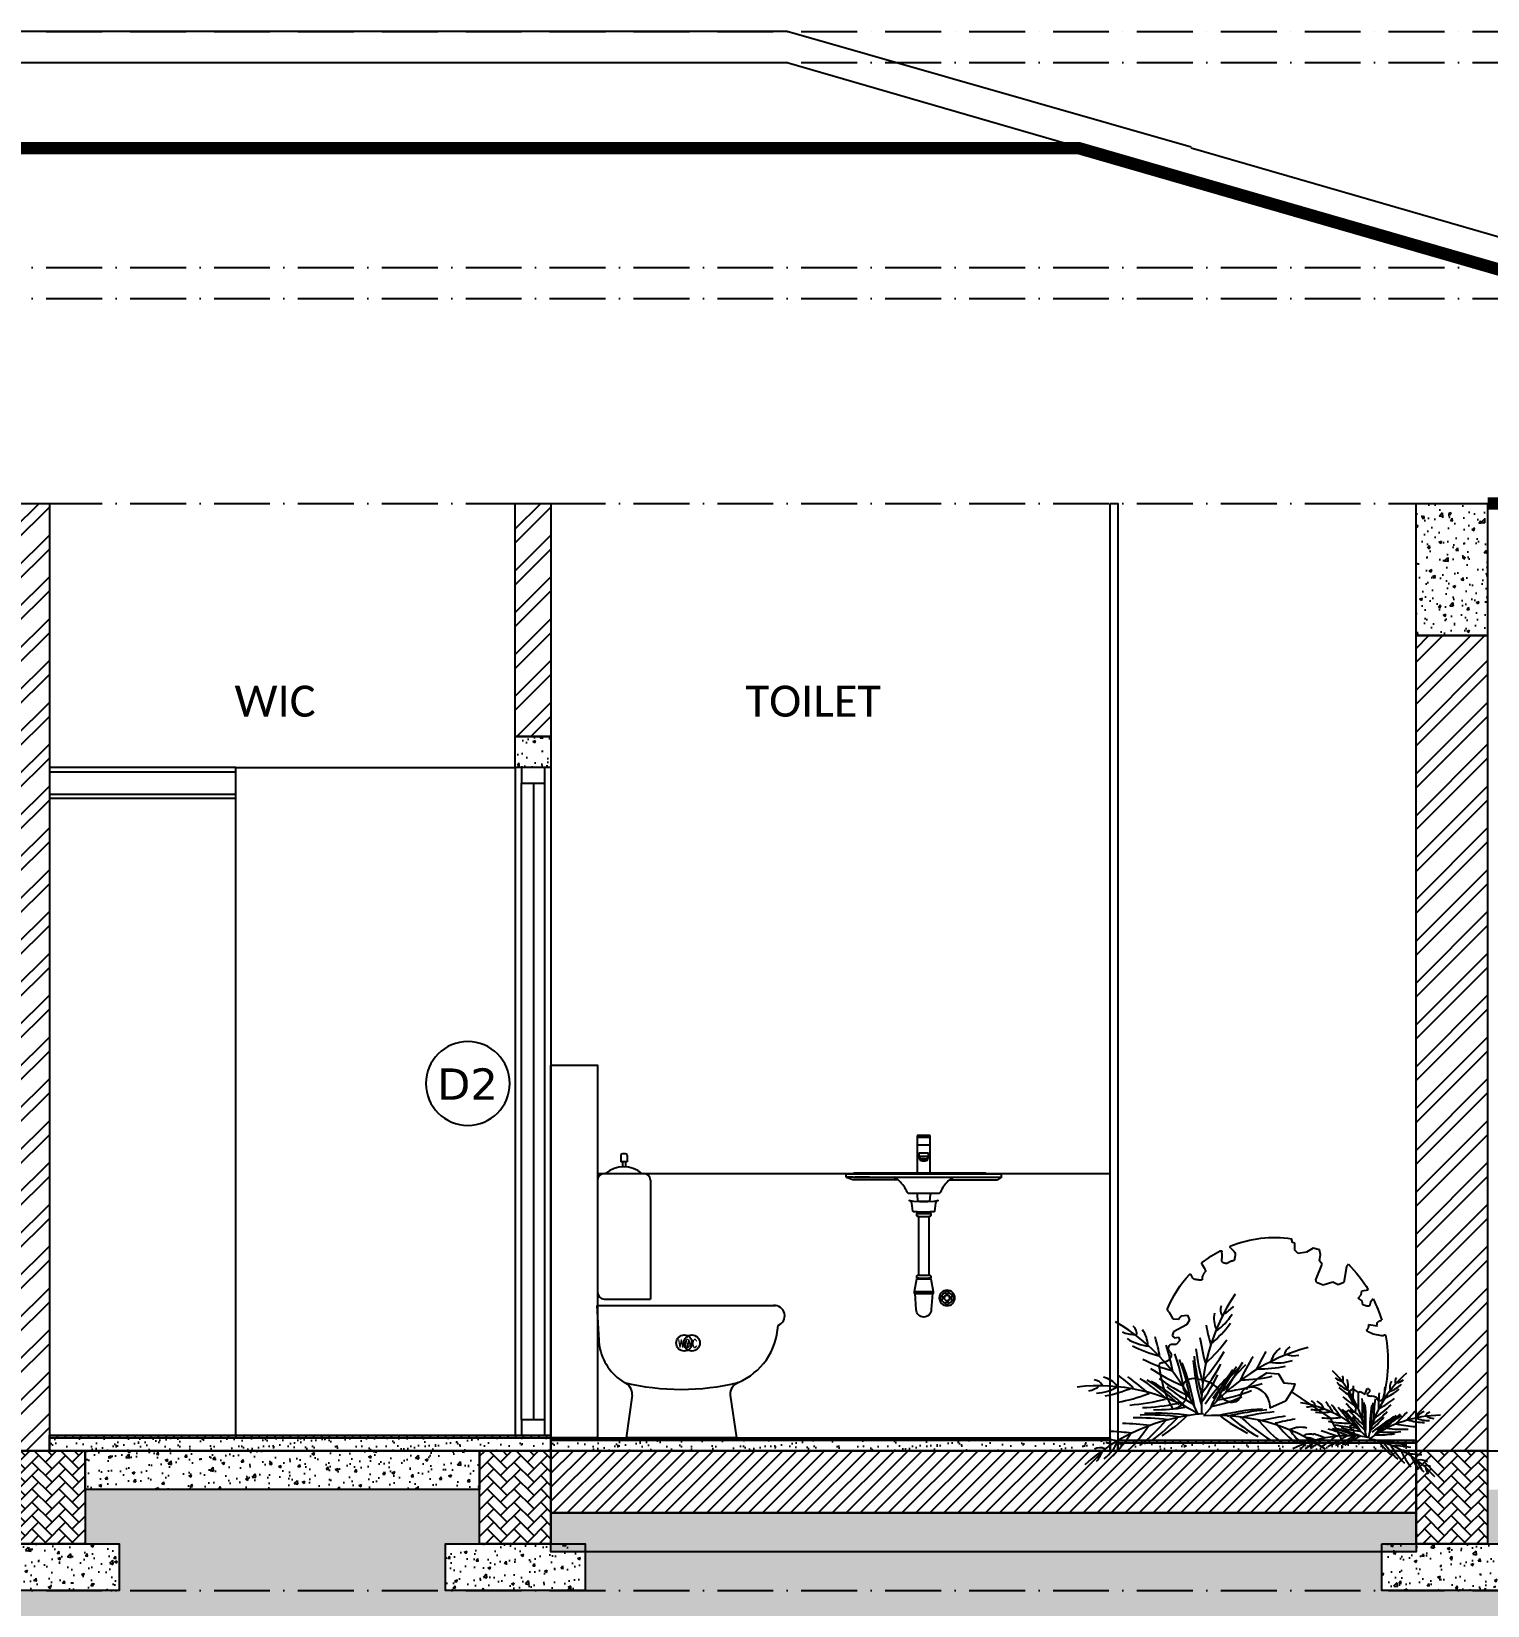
# Model space of a CAD drawing. Header units: millimetres. Extents: x -3567 to 83618, y -21481 to 19784.
# Drawn here: x 40733 to 45420, y -17451 to -12382 of the extents above; entities that cross this region are included whole.
import ezdxf
from ezdxf.enums import TextEntityAlignment as Align
from ezdxf.xclip import XClip

# ---------------------------------------------------------------- set-up
doc = ezdxf.new("R2010")
doc.units = ezdxf.units.MM
doc.header["$LTSCALE"] = 150
doc.header["$XCLIPFRAME"] = 0
doc.linetypes.add('ACAD_ISO10W100', pattern=[18, 12, -3, 0, -3])
for name, color, linetype in [('ad-Door', 11, 'Continuous'), ('ad-Elevation 10', 8, 'Continuous'), ('ad-Elevation 12', 251, 'Continuous'), ('ad-Furniture', 8, 'Continuous'), ('ad-Glass Sectionline', 140, 'Continuous'), ('ad-Grid', 8, 'ACAD_ISO10W100'), ('ad-Landscape', 94, 'Continuous'), ('ad-Primary Roof', 5, 'Continuous'), ('ad-Ridge', 50, 'Continuous'), ('ad-Slab', 3, 'Continuous'), ('ad-Text main', 7, 'Continuous'), ('ad-Text Main_Door&window Label', 7, 'Continuous'), ('ad-Tile', 120, 'Continuous'), ('ad-Toilet fixtures', 8, 'Continuous'), ('ad-Wall', 240, 'Continuous'), ('ad-Wall hatch', 8, 'Continuous')]:
    doc.layers.add(name, color=color, linetype=linetype)
doc.styles.add('6 U T S R N_Typical Floor Plan$0$3BHK-E(NB)$0$grid_text', font='verdana.ttf', dxfattribs={"width": 0.9})
doc.styles.add('simplex-0.8', font='simplex.shx', dxfattribs={"width": 0.8})
doc.styles.get("Standard").update_dxf_attribs({"font": 'calibril.ttf'})

# ---------------------------------------------------------------- blocks, each defined once
blk = doc.blocks.new('zw$38DE')
at = {"layer": 'ad-Grid', "ltscale": 0.1}
for points in [[(-27431.1, 4570), (0, 4570)], [(-27431.1, 4470), (-2459.8, 4470), (-2319.6, 4127), (0, 4127)], [(-27431.1, 3810), (0, 3810)], [(-27431.1, 3710), (-2459.8, 3710), (-2319.6, 3367), (0, 3367)], [(-27431.1, 3050), (0, 3050)], [(-27431.1, 0), (0, 0)], [(-27431.1, -450), (0, -450)]]:
    blk.add_lwpolyline(points, dxfattribs=at)
blk = doc.blocks.new('A$Ccf68a1fe')
at = {"layer": 'ad-Wall hatch', "transparency": 33554687}
h = blk.add_hatch(dxfattribs=at)
h.set_pattern_fill('AR-HBONE', color=256, scale=0.3)
h.set_pattern_definition([(45, (-7e-12, -350), (1e-14, 43.1052), [91.44, -30.48]), (135, (21.553, -328.447), (2e-14, 43.1052), [91.44, -30.48])])
h.paths.add_polyline_path([(0, 0), (230, 0), (230, -300), (0, -300)])
at = {"layer": 'ad-Slab'}
blk.add_lwpolyline([(0, 0), (230, 0), (230, -300), (0, -300), (0, 0)], dxfattribs=at)
blk = doc.blocks.new('A$C46166ea8')
at = {"layer": 'ad-Wall hatch', "transparency": 33554687}
h = blk.add_hatch(dxfattribs=at)
h.set_pattern_fill('AR-CONC', color=256, scale=0.5)
h.set_pattern_definition([(50, (-110, -450), (91.092, -7.97), [9.525, -104.775]), (355, (-110, -450), (-17.622, 95.528), [7.62, -83.82]), (100.451, (-102.41, -450.66), (73.47, 87.559), [8.095, -89.045]), (46.184, (-110, -424.6), (135.54, -21.02), [14.287, -157.162]), (96.636, (-98.7, -426.35), (118.702, 123.713), [12.143, -133.568]), (351.184, (-110, -424.6), (118.7, 123.713), [11.43, -125.73]), (21, (-97.3, -430.95), (75.807, -51.133), [9.525, -104.775]), (326, (-97.3, -430.95), (30.901, 92.094), [7.62, -83.82]), (71.451, (-90.98, -435.21), (106.708, 40.961), [8.095, -89.045]), (37.5, (-110, -450), (1.5443, 42.2775), [0, -82.804, 0, -85.09, 0, -84.1375]), (7.5, (-110, -450), (33.41, 50.0903), [0, -48.514, 0, -80.899, 0, -32.0675]), (327.5, (-138.32, -450), (67.7953, -2.8644), [0, -31.75, 0, -99.06, 0, -131.445]), (317.5, (-151.02, -450), (74.0646, 12.713), [0, -41.275, 0, -65.786, 0, -93.345])])
h.paths.add_polyline_path([(-110, -300), (340, -300), (340, -450), (-110, -450)])
at = {"layer": 'ad-Slab'}
blk.add_lwpolyline([(-110, -300), (340, -300), (340, -450), (-110, -450)], close=True, dxfattribs=at)
blk.add_blockref('A$Ccf68a1fe', (0, 0), dxfattribs=at)
blk = doc.blocks.new('A$C7a93c697')
at = {"layer": 'ad-Elevation 10', "transparency": 33554559}
h = blk.add_hatch(dxfattribs=at)
h.set_pattern_fill('EARTH', color=256, scale=25, angle=45)
h.set_pattern_definition([(45, (-65966.8, 18746.05), (9e-14, 224.5064), [158.75, -158.75]), (45, (-66008.9, 18788.14), (9e-14, 224.5064), [158.75, -158.75]), (45, (-66050.99, 18830.24), (9e-14, 224.5064), [158.75, -158.75]), (135, (-66050.99, 18858.3), (-224.5064, 9e-14), [158.75, -158.75]), (135, (-66008.9, 18900.4), (-224.5064, 9e-14), [158.75, -158.75]), (135, (-65966.8, 18942.49), (-224.5064, 9e-14), [158.75, -158.75])])
edge = h.paths.add_edge_path()
edge.add_line((15440, -350), (15440, -125))
edge.add_line((15440, -125), (13620, -125))
edge.add_line((13620, -125), (13620, -300))
edge.add_line((13620, -300), (13730, -300))
edge.add_line((13730, -300), (13730, -450))
edge.add_line((13730, -450), (13280, -450))
edge.add_line((13280, -450), (13280, -325))
edge.add_line((13280, -325), (10715, -325))
edge.add_line((10715, -325), (10715, -450))
edge.add_line((10715, -450), (10265, -450))
edge.add_line((10265, -450), (10265, -300))
edge.add_line((10265, -300), (10375, -300))
edge.add_line((10375, -300), (10375, -125))
edge.add_line((10375, -125), (9105, -125))
edge.add_line((9105, -125), (9105, -300))
edge.add_line((9105, -300), (9215, -300))
edge.add_line((9215, -300), (9215, -450))
edge.add_line((9215, -450), (8765, -450))
edge.add_line((8765, -450), (8765, -300))
edge.add_line((8765, -300), (8875, -300))
edge.add_line((8875, -300), (8875, -125))
edge.add_line((8875, -125), (8090, -125))
edge.add_line((8090, -125), (8090, -425))
edge.add_line((8090, -425), (5760, -425))
edge.add_line((5760, -425), (5760, -125))
edge.add_line((5760, -125), (4975, -125))
edge.add_line((4975, -125), (4975, -350))
edge.add_line((4975, -350), (5085, -350))
edge.add_line((5085, -350), (5085, -500))
edge.add_line((5085, -500), (4635, -500))
edge.add_line((4635, -500), (4635, -350))
edge.add_line((4635, -350), (4745, -350))
edge.add_line((4745, -350), (4745, -125))
edge.add_line((4745, -125), (3235, -125))
edge.add_line((3235, -125), (3235, -300))
edge.add_line((3235, -300), (3345, -300))
edge.add_line((3345, -300), (3345, -450))
edge.add_line((3345, -450), (2895, -450))
edge.add_line((2895, -450), (2895, -325))
edge.add_line((2895, -325), (236.2, -325))
edge.add_line((236.2, -325), (380, -900))
edge.add_line((380, -900), (455, -900))
edge.add_line((455, -900), (455, -1050))
edge.add_line((455, -1050), (-75, -1050))
edge.add_line((-75, -1050), (-75, -900))
edge.add_line((-75, -900), (0, -900))
edge.add_line((0, -900), (0, -750))
edge.add_line((0, -750), (-1070.5, -750))
edge.add_arc((-0.1, -503.2), 1098.5, 192.9831, 229.3833)
edge.add_arc((714.1, 501.2), 2328.5, 232.1325, 264.6824)
edge.add_line((498.3, -1817.3), (17766.5, -1817.3))
edge.add_arc((17823.6, 237.9), 2056, 268.4076, 296.7741)
edge.add_arc((18358.9, -772.1), 913.5, 295.3385, 332.067)
edge.add_line((19165.9, -1200), (18670, -1200))
edge.add_line((18670, -1200), (18670, -1050))
edge.add_line((18670, -1050), (18370, -1050))
edge.add_line((18370, -1050), (18370, -900))
edge.add_line((18370, -900), (18070, -900))
edge.add_line((18070, -900), (18070, -750))
edge.add_line((18070, -750), (15670, -750))
edge.add_line((15670, -750), (15670, -950))
edge.add_line((15670, -950), (15745, -950))
edge.add_line((15745, -950), (15745, -1100))
edge.add_line((15745, -1100), (15215, -1100))
edge.add_line((15215, -1100), (15215, -950))
edge.add_line((15215, -950), (15290, -950))
edge.add_line((15290, -950), (15440, -350))
at = {"layer": 'ad-Wall hatch', "transparency": 33554687}
h = blk.add_hatch(dxfattribs=at)
h.set_pattern_fill('AR-CONC', color=256, scale=0.5)
h.set_pattern_definition([(50, (-25409.51, 18746.046), (91.09233, -7.96954), [9.525, -104.775]), (355, (-25409.51, 18746.05), (-17.6217, 95.52842), [7.62, -83.8203]), (100.45144, (-25401.92, 18745.38), (73.47062, 87.55888), [8.095, -89.04512]), (46.1842, (-25409.51, 18771.45), (135.53952, -21.02116), [14.2875, -157.1625]), (96.63556, (-25398.22, 18769.7), (118.70207, 123.71306), [12.1425, -133.5678]), (351.18415, (-25409.51, 18771.45), (118.70207, 123.71306), [11.43, -125.72987]), (21, (-25396.81, 18765.096), (75.8072, -51.1326), [9.525, -104.775]), (326, (-25396.81, 18765.1), (30.90101, 92.09398), [7.62, -83.82]), (71.45144, (-25390.49, 18760.835), (106.70821, 40.96138), [8.095, -89.04497]), (37.5, (-25409.51, 18746.046), (1.544302, 42.27752), [0, -82.804, 0, -85.09, 0, -84.1375]), (7.5, (-25409.51, 18746.046), (33.40983, 50.090287), [0, -48.514, 0, -80.899, 0, -32.0675]), (327.5, (-25437.832, 18746.046), (67.795298, -2.864372), [0, -31.75, 0, -99.06, 0, -131.445]), (317.5, (-25450.53, 18746.046), (74.06459, 12.713246), [0, -41.275, 0, -65.786, 0, -93.345])])
h.paths.add_polyline_path([(9105, 0), (10375, 0), (10375, -125), (9105, -125)])
h = blk.add_hatch(dxfattribs=at)
h.set_pattern_fill('ANSI31', color=256, scale=10)
h.set_pattern_definition([(45, (-23794.51, 18746.046), (-22.45064, 22.45064), [])])
h.paths.add_polyline_path([(10605, 0), (13390, 0), (13390, -200), (10605, -200)])
h = blk.add_hatch(dxfattribs=at)
h.set_pattern_fill('AR-CONC', color=256, scale=0.5)
h.set_pattern_definition([(50, (-25182.01, 18546.046), (91.09233, -7.96954), [9.525, -104.775]), (355, (-25182.01, 18546.05), (-17.62171, 95.52842), [7.62, -83.8203]), (100.45144, (-25174.42, 18545.38), (73.47062, 87.55888), [8.095, -89.04512]), (46.1842, (-25182.01, 18571.45), (135.53952, -21.02116), [14.2875, -157.1625]), (96.63556, (-25170.72, 18569.7), (118.70207, 123.71306), [12.1425, -133.5678]), (351.18415, (-25182.01, 18571.45), (118.70207, 123.71306), [11.43, -125.72987]), (21, (-25169.31, 18565.096), (75.8072, -51.1326), [9.525, -104.775]), (326, (-25169.31, 18565.1), (30.90101, 92.09398), [7.62, -83.82]), (71.45144, (-25162.99, 18560.835), (106.70821, 40.96138), [8.095, -89.04497]), (37.5, (-25182.01, 18546.046), (1.544302, 42.27752), [0, -82.804, 0, -85.09, 0, -84.1375]), (7.5, (-25182.01, 18546.046), (33.40983, 50.090287), [0, -48.514, 0, -80.899, 0, -32.0675]), (327.5, (-25210.332, 18546.046), (67.795298, -2.864372), [0, -31.75, 0, -99.06, 0, -131.445]), (317.5, (-25223.03, 18546.046), (74.06459, 12.713246), [0, -41.275, 0, -65.786, 0, -93.345])])
h.paths.add_polyline_path([(10605, -200), (13390, -200), (13390, -325), (10605, -325)])
at = {"layer": 'ad-Elevation 10'}
blk.add_lwpolyline([(10605, 0), (13390, 0), (13390, -200), (10605, -200)], close=True, dxfattribs=at)
blk.add_lwpolyline([(13730, -450), (13280, -450), (13280, -325), (10715, -325), (10715, -450), (10265, -450), (10265, -300), (10375, -300), (10375, -125), (9105, -125), (9105, -300), (9215, -300), (9215, -450), (8765, -450), (8765, -300), (8875, -300), (8875, -125), (8090, -125), (8090, -425), (5760, -425)], dxfattribs=at)
at = {"layer": 'ad-Slab'}
for points in [[(9105, 0), (10375, 0), (10375, -125), (9105, -125)], [(10605, -200), (13390, -200), (13390, -325), (10605, -325)]]:
    blk.add_lwpolyline(points, close=True, dxfattribs=at)
for p in [(8875, 0), (10375, 0), (13390, 0)]:
    blk.add_blockref('A$C46166ea8', p)
blk = doc.blocks.new('zw$487C')
at = {"layer": 'ad-Wall hatch', "transparency": 33554687}
h = blk.add_hatch(dxfattribs=at)
h.set_pattern_fill('AR-CONC', color=256, scale=0.5)
h.set_pattern_definition([(50, (0, -125), (91.092, -7.97), [9.525, -104.775]), (355, (0, -125), (-17.622, 95.528), [7.62, -83.82]), (100.451, (7.59, -125.66), (73.47, 87.559), [8.095, -89.045]), (46.184, (0, -99.6), (135.54, -21.021), [14.287, -157.162]), (96.636, (11.3, -101.35), (118.702, 123.713), [12.143, -133.568]), (351.184, (0, -99.6), (118.702, 123.713), [11.43, -125.73]), (21, (12.7, -105.95), (75.807, -51.133), [9.525, -104.775]), (326, (12.7, -105.95), (30.901, 92.094), [7.62, -83.82]), (71.451, (19.02, -110.21), (106.708, 40.961), [8.095, -89.045]), (37.5, (0, -125), (1.5443, 42.2775), [0, -82.804, 0, -85.09, 0, -84.1375]), (7.5, (0, -125), (33.41, 50.0903), [0, -48.514, 0, -80.899, 0, -32.0675]), (327.5, (-28.32, -125), (67.7953, -2.8644), [0, -31.75, 0, -99.06, 0, -131.445]), (317.5, (-41.02, -125), (74.0646, 12.713), [0, -41.275, 0, -65.786, 0, -93.345])])
h.paths.add_polyline_path([(0, 425), (230, 425), (230, 0), (0, 0)])
at = {"layer": 'ad-Slab'}
blk.add_lwpolyline([(0, 425), (230, 425), (230, 0), (0, 0)], close=True, dxfattribs=at)
blk = doc.blocks.new('6 U T S R N_Typical Floor Plan$0$ad_Window Tag')
blk.add_circle((0, 0), 150)
at = {"style": '6 U T S R N_Typical Floor Plan$0$3BHK-E(NB)$0$grid_text', "width": 0.9}
blk.add_attdef('D1', text='', height=125, dxfattribs=at).set_placement((0, 0), align=Align.MIDDLE_CENTER)
blk = doc.blocks.new('A$Cbfe3c415')
for p, q in [((-600, 2150, 0), (0, 2150, 0)), ((-600, 0), (-600, 2150, 0)), ((-600, 2136, 0), (-600, 2150, 0)), ((-600, 2150, 0), (0, 2150, 0)), ((0, 2136, 0), (-600, 2136, 0)), ((0, 2150, 0), (0, 0)), ((0, 2150, 0), (0, 2136, 0)), ((-600, 2051.8, 0), (-600, 2063.5, 0)), ((-600, 2063.5, 0), (0, 2063.5, 0)), ((0, 2051.8, 0), (-600, 2051.8, 0)), ((0, 2063.5, 0), (0, 2051.8, 0)), ((0, 0), (-600, 0))]:
    blk.add_line(p, q)
blk = doc.blocks.new('zw$3BC3')
at = {"color": 0, "linetype": 'ByBlock'}
for p, q in [((90.4, 914.5), (79.8, 914.5)), ((74.4, 909.2), (74.4, 887.9)), ((95.7, 887.9), (74.4, 887.9)), ((79.8, 887.9), (79.8, 872)), ((90.4, 887.9), (90.4, 872)), ((95.7, 909.2), (95.7, 887.9)), ((0, 829.4), (0, 467.9)), ((21.3, 850.7), (148.9, 850.7)), ((170.1, 829.4), (170.1, 446.6)), ((-1.3, 425.4), (572.7, 425.4)), ((5.9, 294.9), (-1.3, 425.4)), ((21.3, 446.6), (170.1, 446.6)), ((111.6, 137.5), (91.5, 0)), ((426.9, 137.5), (447.1, 0)), ((447.1, 0), (91.5, 0))]:
    blk.add_line(p, q, dxfattribs=at)
for centre in [(279.2, 304.9), (303.5, 304.9)]:
    blk.add_circle(centre, 25.9)
for centre, radius, start, end in [((79.8, 909.2), 5.32, 90, 180), ((90.4, 909.2), 5.32, 0, 90), ((84, 781.3), 90.7, 49.9506, 130.0494), ((21.3, 829.4), 21.3, 90, 180), ((148.9, 829.4), 21.3, 0, 90), ((21.3, 467.9), 21.3, 180, 270), ((569.5, 392.4), 33.1, 290.2455, 95.5776), ((371.8, 371), 209.3, 292.6928, 357.3552), ((172.9, 323.3), 169.4, 189.6558, 239.1256), ((69.8, 139.3), 41.9, 357.6043, 67.3072), ((269.3, 918.7), 763.1, 256.1025, 283.8975), ((468.7, 139.3), 41.9, 112.6928, 182.3957)]:
    blk.add_arc(centre, radius, start, end, dxfattribs=at)
at = {"char_height": 25, "attachment_point": 3, "style": 'simplex-0.8'}
for insert in [(297.6, 315.7, -0.1), (321.9, 315.7, -0.1)]:
    blk.add_mtext('WC', dxfattribs=dict(at, insert=insert))
blk = doc.blocks.new('TR13')
at = {"layer": 'ad-Landscape'}
for centre, radius, start, end in [((2.274, 0.393), 2.308, 153.8471, 189.8045), ((-0.039, 1.406), 0.275, 300.4086, 330.328), ((0.279, 1.137), 0.284, 174.8554, 213.511), ((-0.316, 1.395), 0.558, 309.4156, 336.9891), ((0.175, 1.225), 0.119, 165.7556, 225.016), ((-2.009, -1.216), 2.308, 31.3349, 67.3424), ((2.506, 1.862), 2.724, 198.1648, 203.115), ((-1.075, 1.779), 1.451, 318.0291, 330.8083), ((2.005, -1.216), 2.308, 112.6576, 148.6651), ((-0.935, 1.07), 0.275, 250.8614, 280.7808), ((-0.719, 1.244), 0.558, 244.2003, 271.7738), ((-0.977, 0.793), 0.119, 356.1734, 55.4338), ((-0.997, 0.657), 0.284, 7.6784, 46.334), ((-3.15, -0.263), 2.724, 18.0744, 23.0247), ((-2.981, -0.412), 2.724, 18.0023, 24.6457), ((2.469, 1.428), 2.724, 194.9247, 203.2841), ((2.477, 1.638), 2.724, 196.5437, 203.1872), ((-2.031, 1.689), 2.391, 326.652, 336.6071), ((-1.375, 1.736), 1.774, 319.5294, 331.0874), ((2.977, -0.412), 2.724, 155.3543, 161.9977), ((3.146, -0.263), 2.724, 156.9753, 161.9256), ((0.714, 1.244), 0.558, 268.2262, 295.7997), ((0.993, 0.657), 0.284, 133.666, 172.3216), ((0.973, 0.793), 0.119, 124.5662, 183.8266), ((0.931, 1.07), 0.275, 259.2192, 289.1386), ((-0.401, 2.033), 1.451, 250.3811, 263.1603), ((-2.836, -0.565), 2.724, 17.9053, 26.2647), ((-2.747, -0.676), 2.724, 17.8111, 27.5304), ((-2.685, -0.762), 2.724, 17.7148, 28.6944), ((2.484, 1.18), 2.724, 192.4951, 203.4746), ((2.474, 1.286), 2.724, 193.659, 203.3783), ((-1.909, 1.362), 2.194, 329.0112, 339.4033), ((2.432, -1.164), 2.724, 141.1023, 152.0818), ((2.681, -0.762), 2.724, 151.3056, 162.2852), ((2.509, -1.091), 2.724, 142.2662, 151.9855), ((2.743, -0.676), 2.724, 152.4696, 162.1889), ((2.616, -0.998), 2.724, 143.5319, 151.8914), ((2.832, -0.565), 2.724, 153.7353, 162.0947), ((0.397, 2.033), 1.451, 276.8397, 289.6189), ((-0.147, 2.198), 1.774, 250.102, 261.66), ((0.378, 2.594), 2.391, 244.5823, 254.5374), ((-1.648, 1.025), 1.86, 331.1427, 342.4295), ((-0.382, 2.594), 2.391, 285.4626, 295.4177), ((0.143, 2.198), 1.774, 278.34, 289.898), ((-1.27, 0.102), 0.119, 33.6304, 92.8909), ((-1.34, 0.618), 0.558, 281.6573, 309.2309), ((-1.204, -0.017), 0.284, 45.1354, 83.791), ((-1.568, 1.437), 1.451, 287.8381, 300.6174), ((-2.354, -2.058), 2.724, 55.5314, 60.4817), ((-2.168, -2.103), 2.724, 55.4593, 62.1027), ((-1.96, -2.136), 2.724, 55.3623, 63.7217), ((-1.822, -2.17), 2.724, 55.2681, 64.9875), ((-1.72, -2.2), 2.724, 55.1719, 66.1514), ((0.501, 2.268), 2.194, 241.7861, 252.1783), ((0.527, 1.842), 1.86, 238.7599, 250.0467), ((-0.531, 1.842), 1.86, 289.9533, 301.2401), ((-0.505, 2.268), 2.194, 287.8217, 298.2139), ((-0.926, -2.022), 2.2, 65.9785, 103.9755), ((-1.406, 0.348), 0.275, 288.3185, 318.2379), ((-1.506, 1.693), 1.774, 287.559, 299.1171), ((-1.33, 2.326), 2.391, 282.0393, 291.9945), ((-1.034, 2.143), 2.194, 279.2432, 289.6353), ((-0.755, 1.82), 1.86, 276.2169, 287.5038), ((0.467, -2.181), 2.2, 63.0377, 101.5351), ((1.201, -2.533), 2.724, 100.8618, 111.8414), ((1.307, -2.526), 2.724, 102.0258, 111.7451), ((1.508, 1.853), 2.194, 237.3779, 247.7701), ((1.449, -2.524), 2.724, 103.2915, 111.6509), ((1.838, 1.966), 2.391, 235.0188, 244.9739), ((1.659, -2.538), 2.724, 104.9105, 111.5539), ((1.85, -2.536), 2.724, 106.5316, 111.4818), ((0.502, -2.259), 2.308, 102.0179, 139.5122), ((-0.372, -2.848), 2.724, 90.0751, 98.4345), ((-0.239, -2.797), 2.724, 89.9809, 99.7003), ((-2.395, 1.179), 2.391, 316.7521, 326.7073), ((-0.138, -2.764), 2.724, 89.8847, 100.8642), ((-2.047, 1.197), 2.194, 313.956, 324.3481), ((-1.633, 1.091), 1.86, 310.9297, 322.2166), ((1.163, 1.602), 1.86, 239.5095, 250.7963), ((1.867, 1.309), 1.774, 227.8962, 239.4542), ((1.869, 1.046), 1.451, 226.3959, 239.1751), ((1.463, 0.299), 0.558, 217.7824, 245.3559), ((1.188, -0.289), 0.284, 83.2222, 121.8778), ((1.28, -0.188), 0.119, 74.1224, 133.3828), ((1.467, 0.021), 0.275, 208.7754, 238.6948), ((-0.755, -3.055), 2.724, 90.2442, 95.1945), ((-2.099, 0.266), 1.451, 322.5509, 335.3302), ((-0.562, -2.939), 2.724, 90.1721, 96.8155), ((-2.179, 0.559), 1.774, 322.2718, 333.8299), ((-1.095, -0.662), 0.119, 68.3432, 127.6037), ((-0.972, -0.722), 0.284, 79.8482, 118.5038), ((-1.445, -0.278), 0.558, 316.3701, 343.9437), ((-1.346, -0.538), 0.275, 323.0313, 352.9507)]:
    blk.add_arc(centre, radius, start, end, dxfattribs=at)
blk = doc.blocks.new('TR22')
at = {"layer": 'ad-Landscape', "color": 0}
for p, q in [((-0.302, 1.112), (-0.281, 1.156)), ((-0.281, 1.156), (-0.215, 1.163)), ((-0.215, 1.163), (-0.155, 1.108)), ((-0.033, 1.11), (-0.02, 1.179)), ((-0.02, 1.179), (0.006, 1.183)), ((0.006, 1.183), (0.022, 1.219)), ((-0.604, 1.063), (-0.589, 1.034)), ((-0.589, 1.034), (-0.589, 0.867)), ((-0.336, 1.014), (-0.304, 1.043)), ((-0.3, 0.844), (-0.336, 1.014)), ((-0.304, 1.043), (-0.302, 1.112)), ((-0.155, 1.108), (-0.072, 1.08)), ((-0.072, 1.08), (-0.033, 1.11)), ((0.586, 0.985), (0.577, 0.974)), ((0.6, 0.996), (0.586, 0.985)), ((0.628, 1.015), (0.6, 0.996)), ((-0.787, 0.817), (-0.851, 0.839)), ((-0.791, 0.774), (-0.787, 0.817)), ((-0.589, 0.867), (-0.538, 0.835)), ((-0.538, 0.835), (-0.478, 0.853)), ((-0.478, 0.853), (-0.384, 0.803)), ((-0.384, 0.803), (-0.313, 0.817)), ((-0.313, 0.817), (-0.3, 0.844)), ((0.568, 0.917), (0.567, 0.911)), ((0.567, 0.911), (0.567, 0.906)), ((0.567, 0.906), (0.567, 0.902)), ((0.567, 0.902), (0.568, 0.897)), ((0.569, 0.957), (0.568, 0.949)), ((0.568, 0.949), (0.568, 0.942)), ((0.568, 0.942), (0.569, 0.935)), ((0.569, 0.929), (0.568, 0.922)), ((0.568, 0.922), (0.568, 0.917)), ((0.568, 0.897), (0.57, 0.894)), ((0.572, 0.965), (0.569, 0.957)), ((0.569, 0.935), (0.569, 0.929)), ((0.57, 0.894), (0.572, 0.891)), ((0.577, 0.974), (0.572, 0.965)), ((0.572, 0.891), (0.576, 0.888)), ((0.576, 0.888), (0.58, 0.885)), ((0.58, 0.885), (0.585, 0.883)), ((0.585, 0.883), (0.59, 0.881)), ((0.59, 0.881), (0.595, 0.879)), ((0.595, 0.879), (0.6, 0.876)), ((0.6, 0.876), (0.605, 0.874)), ((0.605, 0.874), (0.609, 0.871)), ((0.609, 0.871), (0.613, 0.868)), ((0.613, 0.868), (0.617, 0.864)), ((0.617, 0.864), (0.62, 0.861)), ((0.62, 0.861), (0.624, 0.858)), ((0.624, 0.858), (0.627, 0.855)), ((0.627, 0.855), (0.631, 0.852)), ((0.631, 0.852), (0.635, 0.85)), ((0.635, 0.85), (0.639, 0.848)), ((0.639, 0.848), (0.644, 0.847)), ((0.644, 0.847), (0.648, 0.847)), ((0.648, 0.847), (0.653, 0.847)), ((0.653, 0.847), (0.658, 0.847)), ((0.658, 0.847), (0.662, 0.848)), ((0.662, 0.848), (0.667, 0.848)), ((0.667, 0.848), (0.671, 0.849)), ((0.671, 0.849), (0.675, 0.85)), ((0.675, 0.85), (0.679, 0.852)), ((0.679, 0.852), (0.682, 0.853)), ((0.682, 0.853), (0.685, 0.855)), ((0.685, 0.855), (0.688, 0.857)), ((0.688, 0.857), (0.69, 0.86)), ((0.69, 0.86), (0.692, 0.864)), ((0.692, 0.864), (0.693, 0.868)), ((0.693, 0.868), (0.694, 0.873)), ((0.694, 0.879), (0.695, 0.886)), ((0.694, 0.873), (0.694, 0.879)), ((0.695, 0.895), (0.696, 0.904)), ((0.695, 0.886), (0.695, 0.895)), ((0.696, 0.904), (0.698, 0.915)), ((0.698, 0.915), (0.701, 0.928)), ((0.701, 0.928), (0.708, 0.959)), ((-0.919, 0.754), (-0.899, 0.718)), ((-0.899, 0.718), (-0.895, 0.674)), ((-0.895, 0.674), (-0.869, 0.67)), ((-0.869, 0.67), (-0.825, 0.674)), ((-0.825, 0.674), (-0.812, 0.713)), ((-0.812, 0.713), (-0.765, 0.735)), ((-0.765, 0.735), (-0.791, 0.774)), ((0.842, 0.734), (0.841, 0.728)), ((0.841, 0.728), (0.843, 0.723)), ((0.844, 0.741), (0.842, 0.734)), ((0.843, 0.723), (0.845, 0.719)), ((0.85, 0.75), (0.844, 0.741)), ((0.845, 0.719), (0.848, 0.716)), ((0.848, 0.716), (0.85, 0.712)), ((0.859, 0.762), (0.85, 0.75)), ((0.85, 0.712), (0.852, 0.708)), ((0.852, 0.708), (0.854, 0.704)), ((0.854, 0.704), (0.855, 0.7)), ((0.855, 0.7), (0.857, 0.696)), ((0.857, 0.696), (0.858, 0.692)), ((0.858, 0.692), (0.859, 0.688)), ((0.89, 0.795), (0.859, 0.762)), ((0.859, 0.688), (0.86, 0.684)), ((0.86, 0.684), (0.861, 0.68)), ((0.861, 0.68), (0.862, 0.676)), ((0.862, 0.676), (0.862, 0.673)), ((0.862, 0.673), (0.863, 0.669)), ((0.863, 0.653), (0.862, 0.651)), ((0.863, 0.669), (0.863, 0.665)), ((0.863, 0.665), (0.864, 0.662)), ((0.864, 0.659), (0.863, 0.656)), ((0.863, 0.656), (0.863, 0.653)), ((0.864, 0.662), (0.864, 0.659)), ((0.962, 0.644), (0.979, 0.668)), ((-1.028, 0.543), (-1.044, 0.554)), ((-1.017, 0.534), (-1.028, 0.543)), ((-1.009, 0.526), (-1.017, 0.534)), ((-1.01, 0.492), (-1.009, 0.497)), ((-1.01, 0.488), (-1.01, 0.492)), ((-1.005, 0.52), (-1.009, 0.526)), ((-1.009, 0.497), (-1.007, 0.501)), ((-1.007, 0.501), (-1.006, 0.505)), ((-1.006, 0.505), (-1.004, 0.509)), ((-1.004, 0.514), (-1.005, 0.52)), ((-1.004, 0.509), (-1.004, 0.514)), ((0.86, 0.644), (0.859, 0.642)), ((0.859, 0.642), (0.859, 0.64)), ((0.859, 0.64), (0.859, 0.638)), ((0.859, 0.638), (0.86, 0.636)), ((0.861, 0.648), (0.86, 0.646)), ((0.86, 0.646), (0.86, 0.644)), ((0.86, 0.636), (0.862, 0.635)), ((0.862, 0.651), (0.861, 0.648)), ((0.862, 0.635), (0.864, 0.633)), ((0.864, 0.633), (0.867, 0.632)), ((0.867, 0.632), (0.869, 0.63)), ((0.869, 0.63), (0.873, 0.629)), ((0.873, 0.629), (0.876, 0.629)), ((0.876, 0.629), (0.88, 0.628)), ((0.88, 0.628), (0.884, 0.628)), ((0.884, 0.628), (0.889, 0.628)), ((0.889, 0.628), (0.893, 0.628)), ((0.893, 0.628), (0.897, 0.628)), ((0.897, 0.628), (0.901, 0.628)), ((0.901, 0.628), (0.905, 0.628)), ((0.905, 0.628), (0.909, 0.628)), ((0.909, 0.628), (0.913, 0.628)), ((0.913, 0.628), (0.916, 0.628)), ((0.916, 0.628), (0.919, 0.628)), ((0.919, 0.628), (0.922, 0.628)), ((0.922, 0.628), (0.924, 0.627)), ((0.924, 0.627), (0.926, 0.627)), ((0.926, 0.627), (0.929, 0.627)), ((0.929, 0.627), (0.932, 0.627)), ((0.932, 0.627), (0.934, 0.627)), ((0.934, 0.627), (0.937, 0.627)), ((0.937, 0.627), (0.941, 0.628)), ((0.941, 0.628), (0.944, 0.629)), ((0.944, 0.629), (0.948, 0.631)), ((0.948, 0.631), (0.952, 0.634)), ((0.952, 0.634), (0.957, 0.638)), ((0.957, 0.638), (0.962, 0.644)), ((-1.109, 0.411), (-1.102, 0.405)), ((-1.102, 0.405), (-1.096, 0.401)), ((-1.096, 0.401), (-1.09, 0.397)), ((-1.09, 0.397), (-1.085, 0.395)), ((-1.085, 0.395), (-1.081, 0.394)), ((-1.081, 0.394), (-1.077, 0.394)), ((-1.077, 0.394), (-1.074, 0.394)), ((-1.074, 0.394), (-0.983, 0.394)), ((-0.923, 0.484), (-1.01, 0.488)), ((-0.983, 0.394), (-0.98, 0.395)), ((-0.98, 0.395), (-0.978, 0.396)), ((-0.978, 0.396), (-0.976, 0.397)), ((-0.976, 0.397), (-0.973, 0.397)), ((-0.973, 0.397), (-0.971, 0.398)), ((-0.971, 0.398), (-0.968, 0.399)), ((-0.968, 0.399), (-0.966, 0.4)), ((-0.966, 0.4), (-0.963, 0.401)), ((-0.963, 0.401), (-0.959, 0.402)), ((-0.959, 0.402), (-0.955, 0.402)), ((-0.955, 0.402), (-0.951, 0.403)), ((-0.951, 0.403), (-0.947, 0.404)), ((-0.947, 0.404), (-0.943, 0.405)), ((-0.943, 0.405), (-0.939, 0.406)), ((-0.939, 0.406), (-0.935, 0.407)), ((-0.935, 0.407), (-0.931, 0.408)), ((-0.931, 0.408), (-0.927, 0.41)), ((-0.927, 0.41), (-0.924, 0.411)), ((-0.924, 0.476), (-0.923, 0.48)), ((-0.924, 0.471), (-0.924, 0.476)), ((-0.924, 0.467), (-0.924, 0.471)), ((-0.924, 0.463), (-0.924, 0.467)), ((-0.924, 0.459), (-0.924, 0.463)), ((-0.924, 0.456), (-0.924, 0.459)), ((-0.923, 0.452), (-0.924, 0.456)), ((-0.924, 0.411), (-0.921, 0.413)), ((-0.923, 0.48), (-0.923, 0.484)), ((-0.923, 0.448), (-0.923, 0.452)), ((-0.922, 0.445), (-0.923, 0.448)), ((-0.922, 0.442), (-0.922, 0.445)), ((-0.921, 0.439), (-0.922, 0.442)), ((-0.92, 0.437), (-0.921, 0.439)), ((-0.921, 0.413), (-0.918, 0.415)), ((-0.918, 0.434), (-0.92, 0.437)), ((-0.917, 0.432), (-0.918, 0.434)), ((-0.918, 0.415), (-0.916, 0.417)), ((-0.915, 0.43), (-0.917, 0.432)), ((-0.916, 0.417), (-0.915, 0.419)), ((-0.914, 0.428), (-0.915, 0.43)), ((-0.915, 0.419), (-0.913, 0.421)), ((-0.913, 0.426), (-0.914, 0.428)), ((-0.913, 0.424), (-0.913, 0.426)), ((-0.913, 0.423), (-0.913, 0.424)), ((-0.913, 0.421), (-0.913, 0.423)), ((0.943, 0.249), (0.916, 0.202)), ((0.916, 0.202), (0.936, 0.148)), ((1.007, 0.232), (0.943, 0.249)), ((1.027, 0.192), (1.007, 0.232)), ((1.085, 0.185), (1.027, 0.192)), ((1.14, 0.25), (1.085, 0.185)), ((0.936, 0.148), (1.055, 0.053)), ((0.997, 0.009), (0.977, -0.022)), ((1.034, -0.005), (0.997, 0.009)), ((1.061, 0.012), (1.034, -0.005)), ((1.055, 0.053), (1.061, 0.012)), ((0.977, -0.022), (1.007, -0.069)), ((1.007, -0.069), (1.061, -0.08)), ((-1.14, -0.25), (-1.14, -0.253)), ((-1.012, -0.232), (-1.023, -0.17)), ((-0.957, -0.215), (-1.012, -0.232)), ((-0.937, -0.228), (-0.957, -0.215)), ((-0.945, -0.386), (-0.845, -0.271)), ((-0.877, -0.199), (-0.937, -0.228)), ((-0.842, -0.241), (-0.877, -0.199)), ((-0.845, -0.271), (-0.842, -0.241)), ((1.119, -0.283), (1.11, -0.279)), ((-0.944, -0.428), (-0.945, -0.386)), ((-0.914, -0.439), (-0.944, -0.428)), ((-0.88, -0.419), (-0.914, -0.439)), ((-0.855, -0.446), (-0.88, -0.419)), ((-0.876, -0.498), (-0.855, -0.446)), ((-0.928, -0.518), (-0.876, -0.498))]:
    blk.add_line(p, q, dxfattribs=at)
for points in [[(0.198, -0.403), (0.206, -0.387), (0.104, -0.264), (0.03, -0.194), (-0.09, -0.182), (-0.162, -0.264), (-0.274, -0.254), (-0.264, -0.315)], [(-0.264, -0.315), (-0.213, -0.448), (-0.066, -0.547)]]:
    blk.add_lwpolyline(points, dxfattribs=at)
at = {"layer": 'ad-Landscape'}
blk.add_lwpolyline([(-0.897, -0.79), (-0.699, -0.535), (-0.261, -0.342)], dxfattribs=at)
blk.add_lwpolyline([(-0.067, -0.548, -0.199676), (0.012, -0.409, -0.201496), (0.165, -0.368, -0.375294), (0.255, -0.471, 0.415016), (0.346, -0.561, 0.267795), (0.467, -0.491, -0.219193), (0.604, -0.393, -0.074367), (0.768, -0.387, -0.166396), (0.836, -0.419, -0.413544), (0.838, -0.527, 0.337297), (0.823, -0.651, 0.078842), (0.865, -0.702, 0.078758), (0.92, -0.737)], format="xyb", dxfattribs=at)
at = {"layer": 'ad-Landscape', "color": 0}
for centre, radius, start, end in [((-0.012, 0.02), 1.2, 57.8173, 88.409), ((0.236, -0.109), 1.442, 125.6217, 138.9315), ((0.621, 1.025), 0.012, 304.035, 57.8173), ((0.72, 0.956), 0.012, 52.0037, 166.03), ((-0.012, 0.02), 1.2, 41.2936, 52.0037), ((0.236, -0.109), 1.442, 143.2419, 152.6325), ((0.881, 0.804), 0.012, 317.0334, 41.2936), ((0.989, 0.661), 0.012, 32.6594, 144.2429), ((-0.012, 0.02), 1.2, 12.739, 32.6594), ((0.236, -0.109), 1.442, 158.87, 185.512), ((1.13, 0.278), 0.03, 291.0497, 12.739), ((1.086, -0.197), 0.0511, 123.8444, 197.2984), ((1.032, -0.116), 0.0464, 303.8444, 50.9538), ((-1.169, -0.244), 0.03, 185.512, 343.8826), ((-1.097, -0.308), 0.0721, 63.9533, 126.5176), ((-1.056, -0.226), 0.0194, 243.9533, 46.9493), ((-1.027, -0.194), 0.0242, 81.8968, 226.9493), ((-0.012, 0.02), 1.2, 320.9221, 343.6844), ((1.136, -0.181), 0.103, 197.2984, 260.2938), ((1.111, -0.309), 0.03, 343.6844, 92.1624), ((-1.063, -0.608), 0.103, 316.8575, 353.1348), ((-0.954, -0.574), 0.0463, 262.1367, 339.4606), ((-0.892, -0.548), 0.0464, 139.4794, 246.5888), ((-0.012, 0.02), 1.2, 215.5632, 222.4456)]:
    blk.add_arc(centre, radius, start, end, dxfattribs=at)
blk = doc.blocks.new('zw$7590')
at = {"layer": 'ad-Landscape', "xscale": -310.8711098872064, "yscale": 310.8711098862103, "zscale": 310.8711098861152, "rotation": 349.8482103826396}
blk.add_blockref('TR22', (7.6, 274.5), dxfattribs=at)
at = {"layer": 'ad-Landscape', "color": 3, "xscale": 280.204482088079, "yscale": 280.204482088079, "zscale": 280.204482088079, "rotation": 352.4468819518883}
blk.add_blockref('TR13', (-222.2, 86.1), dxfattribs=at)
at = {"layer": 'ad-Landscape', "color": 104, "xscale": 168.1226892544214, "yscale": 168.1226892544214, "zscale": 168.1226892544214, "rotation": 337.6020414040114}
blk.add_blockref('TR13', (315.2, 9.6), dxfattribs=at)
blk = doc.blocks.new('zw$40DD')
for p, q in [((-579, 123.5), (-621, 123.5)), ((-621, 123.5), (-621, 93.5)), ((-621, 118), (-579, 118)), ((-579, 93.5), (-579, 123.5)), ((-621, 93.5), (-619, 93.5)), ((-621, 93.5), (-579, 93.5)), ((-619, 91.5), (-621, 91.5)), ((-621, 91.5), (-621, 2)), ((-579, 91.5), (-621, 91.5)), ((-619, 93.5), (-619, 91.5)), ((-615.5, 66.4), (-615.5, 49.4)), ((-584.5, 66.4), (-615.5, 66.4)), ((-615.5, 56.4), (-584.5, 56.4)), ((-612, 44.6), (-612, 52.4)), ((-588, 44.6), (-588, 52.4)), ((-584.5, 49.4), (-584.5, 66.4)), ((-581, 91.5), (-581, 93.5)), ((-581, 93.5), (-579, 93.5)), ((-579, 91.5), (-581, 91.5)), ((-579, 2), (-579, 91.5)), ((-850.1, -11.3), (-850.1, 0)), ((-850.1, 0), (-785.4, 0)), ((-615.5, 49.4), (-612, 49.4)), ((-609, 44.6), (-608.4, 43.2)), ((-591.6, 43.2), (-591, 44.6)), ((-588, 49.4), (-584.5, 49.4)), ((-827, -11.3), (-850.1, -11.3)), ((-850.1, -11.3), (-825.1, -20)), ((-827, -11.3), (-822, -11.3)), ((-682.5, -20), (-825.1, -20)), ((-774.6, -11.3), (-822, -11.3)), ((-517.4, -20), (-362.1, -20)), ((-350, -11.3), (-362.1, -20)), ((-600, -89.4), (-599.9, -89.4)), ((-620.9, -122.5), (-578.9, -122.5)), ((-620.9, -128), (-578.9, -128)), ((-615.9, -138), (-583.9, -138)), ((-615.9, -326.5), (-583.9, -326.5)), ((-615.9, -336.5), (-583.9, -336.5)), ((-615.9, -338.5), (-583.9, -338.5)), ((-629.9, -379.5), (-569.9, -379.5)), ((-627.9, -385.5), (-571.9, -385.5))]:
    blk.add_line(p, q)
for points in [[(0, 0), (-1650, 0)], [(-822, -11.3), (-695.8, -11.3), (-504, -11.3), (-350, -11.3), (-350, 0)], [(-533.6, -397.7), (-538.6, -397.7)], [(-533.7, -402.3), (-538.6, -402.3)], [(-527.2, -391.2), (-527.2, -386.4)], [(-522.7, -391.3), (-522.7, -386.4)], [(-516.2, -397.7), (-511.3, -397.7)], [(-516.2, -402.3), (-511.3, -402.3)], [(-527.2, -408.7), (-527.2, -413.6)], [(-522.7, -408.8), (-522.7, -413.6)]]:
    blk.add_lwpolyline(points)
blk.add_lwpolyline([(-350.1, 0), (-400, 0), (-400, 2), (-825.1, 2), (-825.1, 0)], close=True)
for points in [[(-504, -11.3, 0.073224), (-521.1, -23.3, 0.099505), (-546.4, -59.2, -0.220326), (-551.4, -63.7, -0.071091), (-555.3, -64.2), (-575.8, -64.2), (-624.3, -64.2), (-644.6, -64.2, -0.071131), (-648.4, -63.7, -0.220214), (-653.5, -59.2, 0.099492), (-678.7, -23.3, 0.073225), (-695.8, -11.3)], [(-575.8, -64.2, 0.389222), (-579.5, -67.6), (-581.1, -88.5, -0.388879), (-582.2, -89.4), (-617.7, -89.4, -0.388879), (-618.7, -88.5), (-620.6, -67.6, 0.388879), (-624.3, -64.2)], [(-542.4, -394.9, -0.256931), (-529.9, -382.5)], [(-530, -417.5, -0.25847), (-542.4, -405)], [(-520.2, -382.5, -0.263132), (-507.4, -395.1)], [(-507.5, -405.1, -0.257084), (-519.9, -417.5)]]:
    blk.add_lwpolyline(points, format="xyb")
for points in [[(-586.5, -89.3), (-566.5, -88), (-561.4, -87.6), (-553.3, -86.3), (-557.2, -87.8), (-559.1, -89.4), (-560.8, -92), (-561.7, -94.8), (-565.3, -120.8), (-565.7, -121.6), (-566.2, -122.1), (-566.9, -122.4), (-567.3, -122.5), (-578.9, -122.5), (-578.9, -128), (-577.4, -128), (-577.4, -134, -0.414214), (-581.4, -138), (-583.9, -138), (-583.9, -326.5), (-581.4, -326.5, -0.414214), (-577.4, -330.5), (-577.4, -336.5), (-583.9, -336.5), (-583.9, -338.5), (-577.4, -338.5), (-569.9, -379.5), (-569.9, -385.5), (-571.9, -385.5), (-575.9, -437.5, -0.414214), (-599.9, -461.5, -0.414214), (-623.9, -437.5), (-627.9, -385.5), (-629.9, -385.5), (-629.9, -379.5), (-622.4, -338.5), (-615.9, -338.5), (-615.9, -336.5), (-622.4, -336.5), (-622.4, -330.5, -0.414214), (-618.4, -326.5), (-615.9, -326.5), (-615.9, -138), (-618.4, -138, -0.414214), (-622.4, -134), (-622.4, -128), (-620.9, -128), (-620.9, -122.5), (-632.6, -122.5), (-633, -122.4), (-633.7, -122.1), (-634.2, -121.6), (-634.6, -120.8), (-638.2, -94.8), (-639, -92), (-640.8, -89.4), (-642.7, -87.8), (-646.6, -86.3), (-638.4, -87.6), (-633.3, -88), (-613.3, -89.3), (-600, -89.4), (-599.9, -89.4)], [(-524.9, -375, 1), (-524.9, -425, 1)], [(-543.1, -394.9, 1), (-543.1, -405.1, 1)], [(-524.9, -390.9, 1), (-524.9, -409.1, 1)], [(-524.9, -376.7, 1), (-524.9, -386.9, 1)], [(-506.8, -394.9, 1), (-506.8, -405.1, 1)], [(-524.9, -413.1, 1), (-524.9, -423.3, 1)]]:
    blk.add_lwpolyline(points, format="xyb", close=True)
for centre, radius in [((-543.1, -400), 5.08), ((-524.9, -400), 9.09), ((-524.9, -381.8), 5.08), ((-524.9, -418.2), 5.08)]:
    blk.add_circle(centre, radius)
for centre, major_axis, start_param, end_param in [((-600, 52.4), (12, 0), 0, 3.141593), ((-600, 44.6), (12, 0), 1.570796, 4.010736), ((-600, 44.6), (8.99, 0), 0, 3.141593), ((-600, 43.2), (8.44, 0), 1.570796, 4.712389), ((-600, 44.6), (12, 0), 5.414042, 7.853982), ((-600, 43.2), (8.44, 0), 4.712389, 7.853982)]:
    blk.add_ellipse(centre, major_axis=major_axis, ratio=0.25, start_param=start_param, end_param=end_param)
blk = doc.blocks.new('A$C30163561')
at = {"layer": 'ad-Elevation 10'}
h = blk.add_hatch(dxfattribs=at)
h.set_pattern_fill('AR-SAND', color=256)
h.set_pattern_definition([(37.5, (-5957.884, -6809.993), (-1.60003, 48.94132), [0, -38.608, 0, -43.18, 0, -41.275]), (7.5, (-5957.884, -6809.99), (44.9523, 71.6825), [0, -20.828, 0, -34.798, 0, -13.335]), (327.5, (-5989.126, -6809.993), (79.09924, 0.14372), [0, -12.7, 0, -45.72, 0, -59.69]), (317.5, (-5989.126, -6809.99), (76.35565, 22.29293), [0, -6.35, 0, -29.972, 0, -34.29])])
h.paths.add_polyline_path([(-4630, 42), (-3015, 42), (-3015, 0), (-4630, 0)])
h = blk.add_hatch(dxfattribs=at)
h.set_pattern_fill('AR-SAND', color=256)
h.set_pattern_definition([(37.5, (-4342.884, -6809.993), (-1.60003, 48.94132), [0, -38.608, 0, -43.18, 0, -41.275]), (7.5, (-4342.884, -6809.99), (44.95233, 71.6825), [0, -20.828, 0, -34.798, 0, -13.335]), (327.5, (-4374.126, -6809.993), (79.09924, 0.14372), [0, -12.7, 0, -45.72, 0, -59.69]), (317.5, (-4374.126, -6809.99), (76.35565, 22.29293), [0, -6.35, 0, -29.972, 0, -34.29])])
h.paths.add_polyline_path([(-3015, 34), (-1215, 34), (-1215, 0), (-3015, 0)])
h = blk.add_hatch(dxfattribs=at)
h.set_pattern_fill('AR-SAND', color=256)
h.set_pattern_definition([(37.5, (-2517.884, -6809.993), (-1.60003, 48.94132), [0, -38.608, 0, -43.18, 0, -41.275]), (7.5, (-2517.884, -6809.99), (44.9523, 71.6825), [0, -20.828, 0, -34.798, 0, -13.335]), (327.5, (-2549.126, -6809.993), (79.09924, 0.14372), [0, -12.7, 0, -45.72, 0, -59.69]), (317.5, (-2549.126, -6809.99), (76.35565, 22.29293), [0, -6.35, 0, -29.972, 0, -34.29])])
h.paths.add_polyline_path([(-1190, 26), (-230, 26), (-230, 0), (-1190, 0)])
at = {"layer": 'ad-Tile'}
h = blk.add_hatch(dxfattribs=at)
h.set_pattern_fill('_USER', color=256, scale=25, angle=90, pattern_type=0)
h.set_pattern_definition([(90, (-5957.884, -6809.993), (-25, 2e-15), [])])
h.paths.add_polyline_path([(-4630, 50), (-3015, 50), (-3015, 42), (-4630, 42)])
h = blk.add_hatch(dxfattribs=at)
h.set_pattern_fill('_USER', color=256, scale=25, angle=90, pattern_type=0)
h.set_pattern_definition([(90, (-4342.884, -6817.993), (-25, 2e-15), [])])
h.paths.add_polyline_path([(-3015, 42), (-1215, 42), (-1215, 34), (-3015, 34)])
h = blk.add_hatch(dxfattribs=at)
h.set_pattern_fill('_USER', color=256, scale=25, angle=90, pattern_type=0)
h.set_pattern_definition([(90, (-2517.884, -6825.993), (-25, 2e-15), [])])
h.paths.add_polyline_path([(-1190, 34), (-230, 34), (-230, 26), (-1190, 26)])
at = {"layer": 'ad-Wall hatch', "transparency": 33554687}
h = blk.add_hatch(dxfattribs=at)
h.set_pattern_fill('ANSI32', color=256, scale=10)
h.set_pattern_definition([(45, (-4745, 3e-10), (-67.352, 67.352), []), (45, (-4700.1, 3e-10), (-67.352, 67.352), [])])
h.paths.add_polyline_path([(-4630, 3050), (-4630, 0), (-4745, 0), (-4745, 3050)])
h = blk.add_hatch(dxfattribs=at)
h.set_pattern_fill('ANSI32', color=256, scale=10)
h.set_pattern_definition([(45, (-3130, 3e-10), (-67.352, 67.352), []), (45, (-3085.1, 3e-10), (-67.352, 67.352), [])])
h.paths.add_polyline_path([(-3015, 3050), (-3015, 2300), (-3130, 2300), (-3130, 3050)])
h = blk.add_hatch(dxfattribs=at)
h.set_pattern_fill('ANSI32', color=256, scale=10)
h.set_pattern_definition([(45, (-115, 3e-10), (-67.352, 67.352), []), (45, (-70.1, 3e-10), (-67.352, 67.352), [])])
h.paths.add_polyline_path([(0, 2625), (0, 0), (-230, 0), (-230, 2625)])
h = blk.add_hatch(dxfattribs=at)
h.set_pattern_fill('AR-CONC', color=256, scale=0.5)
h.set_pattern_definition([(50, (-3130, 2200), (91.092, -7.97), [9.525, -104.775]), (355, (-3130, 2200), (-17.62, 95.53), [7.62, -83.82]), (100.45, (-3122.41, 2199.34), (73.47, 87.56), [8.095, -89.045]), (46.18, (-3130, 2225.4), (135.54, -21.02), [14.29, -157.16]), (96.64, (-3118.7, 2223.65), (118.7, 123.71), [12.14, -133.57]), (351.18, (-3130, 2225.4), (118.7, 123.71), [11.43, -125.73]), (21, (-3117.3, 2219.05), (75.807, -51.133), [9.525, -104.775]), (326, (-3117.3, 2219.05), (30.9, 92.094), [7.62, -83.82]), (71.45, (-3110.98, 2214.79), (106.71, 40.96), [8.095, -89.045]), (37.5, (-3130, 2200), (1.544, 42.2775), [0, -82.804, 0, -85.09, 0, -84.1375]), (7.5, (-3130, 2200), (33.41, 50.09), [0, -48.514, 0, -80.899, 0, -32.0675]), (327.5, (-3158.32, 2200), (67.795, -2.8644), [0, -31.75, 0, -99.06, 0, -131.445]), (317.5, (-3171.02, 2200), (74.065, 12.713), [0, -41.275, 0, -65.786, 0, -93.345])])
h.paths.add_polyline_path([(-3130, 2300), (-3015, 2300), (-3015, 2200), (-3130, 2200)])
at = {"layer": 'ad-Door'}
for points in [[(-3110, 2200), (-3110, 2150), (-3035, 2150), (-3035, 2200)], [(-3110, 100), (-3110, 50), (-3035, 50), (-3035, 100)]]:
    blk.add_lwpolyline(points, close=True, dxfattribs=at)
for points in [[(-3110, 100), (-3110, 2150)], [(-3069.8, 100), (-3069.8, 2150)], [(-3035, 100), (-3035, 2150)]]:
    blk.add_lwpolyline(points, dxfattribs=at)
at = {"layer": 'ad-Elevation 10', "ltscale": 5}
for points in [[(-3130, 2200), (-3130, 50)], [(-3015, 2200), (-3015, 50)]]:
    blk.add_lwpolyline(points, dxfattribs=at)
at = {"layer": 'ad-Elevation 10'}
blk.add_lwpolyline([(-4630, 42), (-3015, 42), (-3015, 0), (-4630, 0)], close=True, dxfattribs=at)
at = {"layer": 'ad-Elevation 10', "elevation": 0}
for points in [[(-3015, 34), (-1215, 34), (-1215, 0), (-3015, 0)], [(-1190, 26), (-230, 26), (-230, 0), (-1190, 0)]]:
    blk.add_lwpolyline(points, close=True, dxfattribs=at)
at = {"layer": 'ad-Furniture', "ltscale": 50, "elevation": 0}
blk.add_lwpolyline([(-4030, 2200), (-3130, 2200)], dxfattribs=at)
at = {"layer": 'ad-Glass Sectionline'}
blk.add_lwpolyline([(-1215, 3050), (-1190, 3050), (-1190, 0), (-1215, 0)], close=True, dxfattribs=at)
at = {"layer": 'ad-Slab'}
blk.add_lwpolyline([(-3130, 2300), (-3015, 2300), (-3015, 2200), (-3130, 2200)], close=True, dxfattribs=at)
at = {"layer": 'ad-Tile'}
blk.add_lwpolyline([(-4630, 50), (-3015, 50), (-3015, 42), (-4630, 42)], close=True, dxfattribs=at)
at = {"layer": 'ad-Tile', "elevation": 0}
for points in [[(-3015, 42), (-1215, 42), (-1215, 34), (-3015, 34)], [(-1190, 34), (-230, 34), (-230, 26), (-1190, 26)]]:
    blk.add_lwpolyline(points, close=True, dxfattribs=at)
at = {"layer": 'ad-Wall'}
for points in [[(-4630, 3050), (-4630, 0), (-4745, 0), (-4745, 3050)], [(-3015, 3050), (-3015, 2300), (-3130, 2300), (-3130, 3050)], [(0, 2625), (0, 0), (-230, 0), (-230, 2625)]]:
    blk.add_lwpolyline(points, close=True, dxfattribs=at)
at = {"layer": 'ad-Wall', "elevation": 0}
blk.add_lwpolyline([(-3015, 1242), (-2865, 1242), (-2865, 42), (-3015, 42)], close=True, dxfattribs=at)
blk.add_blockref('zw$7590', (-698.3, 34))
at = {"layer": 'ad-Elevation 12'}
blk.add_blockref('zw$40DD', (-1215, 892), dxfattribs=at)
at = {"layer": 'ad-Furniture', "ltscale": 50, "xscale": -1}
blk.add_blockref('A$Cbfe3c415', (-4630, 50), dxfattribs=at)
at = {"layer": 'ad-Slab'}
blk.add_blockref('zw$487C', (-230, 2625), dxfattribs=at)
at = {"layer": 'ad-Text Main_Door&window Label'}
ref = blk.add_blockref('6 U T S R N_Typical Floor Plan$0$ad_Window Tag', (-3282.8, 1182.7), dxfattribs=dict(at, xscale=-0.9, yscale=0.9, zscale=0.9))
ref.add_attrib('D1', 'D2', dxfattribs={"height": 101.25, "rotation": 5400, "style": '6 U T S R N_Typical Floor Plan$0$3BHK-E(NB)$0$grid_text'}).set_placement((-3283.8, 1180.6), align=Align.MIDDLE_CENTER)
at = {"layer": 'ad-Toilet fixtures'}
blk.add_blockref('zw$3BC3', (-2865, 42, 0), dxfattribs=at)
at = {"layer": 'ad-Text main', "char_height": 100, "attachment_point": 5, "bg_fill": 2}
for s, insert, width in [('WIC', (-3903.4, 2413.1), 363.431), ('TOILET', (-2170.6, 2413.1), 531.957)]:
    blk.add_mtext(s, dxfattribs=dict(at, insert=insert, width=width))
blk = doc.blocks.new('A$C838d95fb')
at = {"layer": 'ad-Elevation 10'}
blk.add_lwpolyline([(-954.5, 1147.5), (-2255, 1520), (-5205, 1520), (-5205, 1420), (-2255, 1420), (-1314.8, 1147.5)], dxfattribs=at)
at = {"layer": 'ad-Primary Roof', "const_width": 40}
blk.add_lwpolyline([(0, 0), (2645, 0), (-1314.8, 1144), (-5205, 1144)], dxfattribs=at)
at = {"layer": 'ad-Ridge'}
blk.add_lwpolyline([(-1314.8, 1147.5), (2645, 0), (2645, 103.4), (-954.5, 1144)], dxfattribs=at)

msp = doc.modelspace()

# ---------------------------------------------------------------- block references
ref = msp.add_blockref('zw$38DE', (54565.1, -16952.2))
XClip(ref).set_block_clipping_path([(-25399.0034354958, -2140.6281090206), (349.01197073, 5188.3683916222)])

# ---------------------------------------------------------------- next in the draw order: block references
msp.add_blockref('A$C30163561', (45420.4, -16952.2))

# ---------------------------------------------------------------- next in the draw order: block references
for name, p in [('A$C838d95fb', (45420.4, -13902.2)), ('A$C7a93c697', (31800.4, -16952.2))]:
    msp.add_blockref(name, p)

doc.saveas('drawing.dxf')
